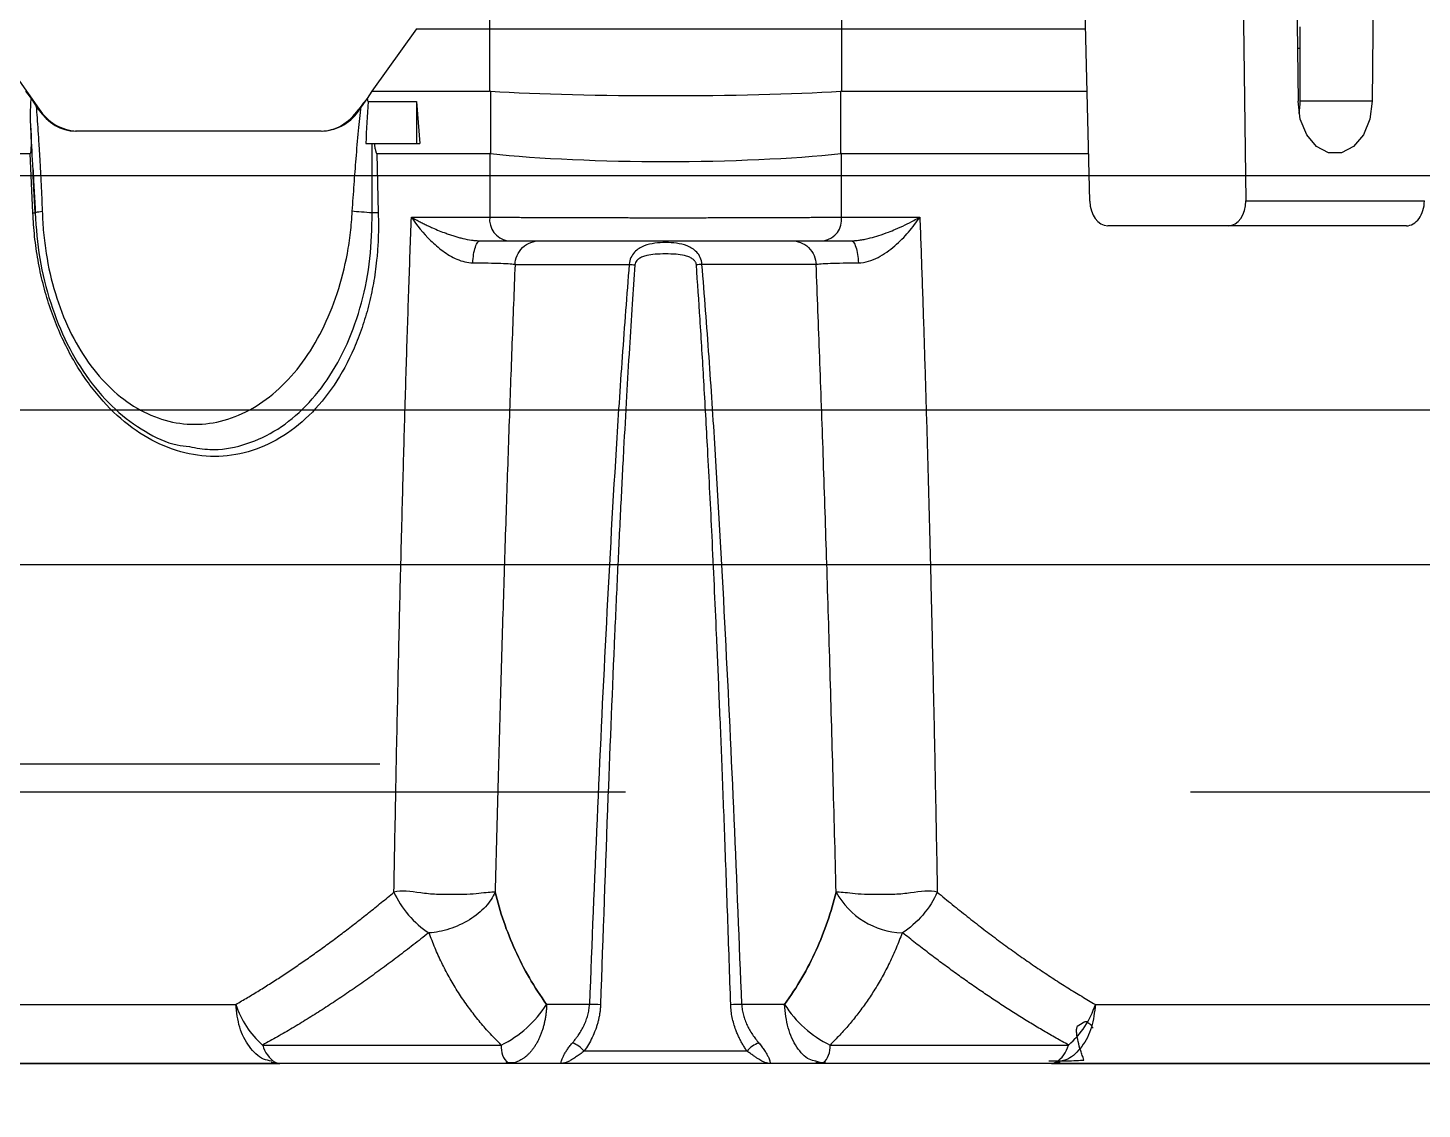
# Model space of a CAD drawing. Header units: millimetres. Extents: x 54215 to 67697, y 23496 to 56611.
# Drawn here: x 56029.56 to 56037.4, y 25491.7 to 25497.78 of the extents above; entities that cross this region are included whole.
import ezdxf

# ---------------------------------------------------------------- set-up
doc = ezdxf.new("R2010")
doc.units = ezdxf.units.MM
doc.linetypes.add('DASHED2', pattern=[9.525, 6.35, -3.175])

# ---------------------------------------------------------------- blocks, each defined once
blk = doc.blocks.new('cephe pasta')
at = {"color": 143, "true_color": 0x7aafdf}
for p, q in [((10773.3453, 21198.1441), (10773.3643, 21196.6041)), ((10773.6465, 21198.1441), (10773.6586, 21197.1641)), ((10774.0864, 21198.1441), (10774.0743, 21197.1641)), ((10769.1148, 21197.7941), (10769.1148, 21197.5701)), ((10771.0944, 21197.5701), (10771.0944, 21197.7941)), ((10772.4881, 21196.6017), (10772.4587, 21197.7941)), ((10773.6697, 21197.1641), (10773.6697, 21197.581)), ((10766.2658, 21197.5701), (10766.5847, 21197.1191)), ((10768.7057, 21197.5701), (10768.4538, 21197.2201)), ((10768.7057, 21197.5701), (10769.1148, 21197.5701)), ((10769.1148, 21197.5701), (10769.1148, 21197.2201)), ((10771.0944, 21197.2201), (10771.0944, 21197.5701)), ((10771.0944, 21197.5701), (10772.4642, 21197.5701)), ((10773.6697, 21197.4594), (10773.6549, 21197.4594)), ((10766.5406, 21197.1797), (10766.509, 21197.2201)), ((10768.4538, 21197.2201), (10768.428, 21197.1793)), ((10768.4538, 21197.2201), (10769.1148, 21197.2201)), ((10769.1201, 21197.2199), (10769.1201, 21196.8699)), ((10771.0892, 21196.8699), (10771.0892, 21197.2199)), ((10771.0944, 21197.2201), (10772.4728, 21197.2201)), ((10766.5792, 21197.1191), (10766.5673, 21197.1362)), ((10766.5792, 21197.1191), (10766.5847, 21197.1191)), ((10768.3931, 21197.1357), (10768.3812, 21197.1191)), ((10768.3868, 21197.1191), (10768.4283, 21197.1778)), ((10768.4326, 21197.1618), (10768.7057, 21197.1618)), ((10768.7057, 21197.1618), (10768.7231, 21196.9261)), ((10768.7057, 21197.1618), (10768.7057, 21196.9261)), ((10774.0743, 21197.1641), (10773.6697, 21197.1641)), ((10768.1697, 21196.9961), (10766.7877, 21196.9961)), ((10768.4198, 21196.9261), (10768.7057, 21196.9261)), ((10768.7057, 21196.9261), (10768.7231, 21196.9261)), ((10762.9285, 21196.8701), (10766.533, 21196.8701)), ((10766.5494, 21196.5378), (10766.533, 21196.8701)), ((10768.4815, 21196.8701), (10769.1161, 21196.8701)), ((10768.4815, 21196.8701), (10768.4897, 21196.5378)), ((10769.1161, 21196.8701), (10769.1161, 21196.5128)), ((10771.0932, 21196.5128), (10771.0932, 21196.8701)), ((10771.0932, 21196.8701), (10772.4815, 21196.8701)), ((10788.5846, 21196.7448), (10751.6246, 21196.7448)), ((10773.3643, 21196.6041), (10774.3686, 21196.6041)), ((10768.6761, 21196.5128), (10769.1161, 21196.5128)), ((10771.0932, 21196.5128), (10771.5332, 21196.5128)), ((10773.267, 21196.4641), (10772.5888, 21196.4641)), ((10774.2679, 21196.4641), (10773.267, 21196.4641)), ((10769.0641, 21196.3801), (10769.2149, 21196.3801)), ((10770.9944, 21196.3801), (10771.1452, 21196.3801)), ((10769.2585, 21196.2474), (10769.9005, 21196.2474)), ((10777.2312, 21195.4281), (10761.5926, 21195.4281)), ((10777.2104, 21194.5601), (10761.5926, 21194.5601)), ((10768.4995, 21193.4401), (10752.0618, 21193.4401)), ((10764.709, 21192.0918), (10767.6897, 21192.0918)), ((10769.6766, 21192.0918), (10769.4362, 21192.0918)), ((10770.7731, 21192.0918), (10770.5327, 21192.0918)), ((10772.5196, 21192.0918), (10775.5003, 21192.0918)), ((10767.8412, 21191.8622), (10769.1804, 21191.8622)), ((10771.0289, 21191.8622), (10772.3681, 21191.8622)), ((10770.5625, 21191.8289), (10769.6468, 21191.8289)), ((10768.4995, 21191.7601), (10752.0618, 21191.7601)), ((10764.9562, 21191.7601), (10767.9368, 21191.7601)), ((10788.1475, 21191.7601), (10768.4995, 21191.7601)), ((10770.9899, 21191.7601), (10770.9489, 21191.7723)), ((10772.2725, 21191.7601), (10775.2531, 21191.7601))]:
    blk.add_line(p, q, dxfattribs=at)
at = {"color": 143, "true_color": 0x7aafdf, "flags": 128}
for points in [[(10774.0743, 21197.1641), (10774.0618, 21197.0636), (10774.0257, 21196.9751), (10773.9704, 21196.9095), (10773.9026, 21196.8746), (10773.8304, 21196.8746), (10773.7625, 21196.9095), (10773.7072, 21196.9751), (10773.6711, 21197.0636), (10773.6586, 21197.1641)], [(10767.9107, 21191.7667), (10767.9236, 21191.7618), (10767.9368, 21191.7601)], [(10772.2986, 21191.7667), (10772.2857, 21191.7618), (10772.2725, 21191.7601)]]:
    blk.add_lwpolyline(points, dxfattribs=at)
at = {"color": 254, "linetype": 'DASHED2', "true_color": 0xfeeab9}
blk.add_lwpolyline([(10754.0046, 21193.2862), (10787.0046, 21193.2862), (10787.0046, 21179.2862), (10754.0046, 21179.2862)], close=True, dxfattribs=at)
at = {"color": 143, "true_color": 0x7aafdf}
for centre, radius, start, end in [((10766.8076, 21197.2588), 0.263, 212.07472, 267.2029), ((10768.1639, 21197.2588), 0.263, 272.7971, 327.92528), ((10769.2379, 21196.5004), 0.1225, 174.21167, 259.17044), ((10770.9714, 21196.5004), 0.1225, 280.82956, 5.78833), ((10771.4531, 21192.9397), 0.4473, 209.25917, 267.47901), ((10768.1688, 21192.2439), 0.5027, 197.61698, 229.17599), ((10768.9055, 21192.4285), 0.6285, 295.98146, 327.60497), ((10769.6448, 21190.4912), 1.6009, 86.63632, 88.86135), ((10770.5645, 21190.4912), 1.6009, 91.13866, 93.36369), ((10771.3038, 21192.4285), 0.6285, 212.39503, 244.01854), ((10772.0405, 21192.2439), 0.5027, 310.824, 342.38301), ((10767.996, 21191.9018), 0.1598, 194.3453, 237.75873), ((10769.3121, 21191.8541), 0.132, 176.46991, 225.40112), ((10769.5368, 21191.7405), 0.1411, 38.7753, 72.0221), ((10770.6725, 21191.7405), 0.1411, 107.97789, 141.2247), ((10770.8972, 21191.8541), 0.132, 314.59888, 3.53009), ((10772.2133, 21191.9018), 0.1598, 302.25732, 345.65151)]:
    blk.add_arc(centre, radius, start, end, dxfattribs=at)
for centre, major_axis, ratio, start_param, end_param in [((10770.1046, 21185.7684), (-0.9972, 11.4514), 0.085813, -0.012754, -0.007472), ((10770.1046, 21197.2811), (1.4, 0), 0.061428, 3.932424, 5.492354), ((10770.1046, 21185.7684), (0.9972, 11.4514), 0.085813, 0.007472, 0.012754), ((10766.7928, 21197.4161), (0.0104, 0.4199), 0.706891, 2.373637, 3.159035), ((10768.1749, 21197.4161), (0.0104, 0.4199), 0.706891, 3.159035, 3.944433), ((10773.4618, 21197.1641), (-0.0073, 0.294), 0.706891, 4.45385, 4.694946), ((10770.1046, 21170.1199), (-0.9899, 26.7502), 0.037007, -0.005434, -0.00137), ((10770.1046, 21196.9798), (1.4, 0), 0.110419, 3.932424, 5.492354), ((10770.1046, 21170.1199), (0.9899, 26.7502), 0.037007, 0.00137, 0.005434), ((10772.5871, 21196.6041), (-0.0035, 0.14), 0.706891, 1.570807, 3.12415), ((10773.2653, 21196.6041), (-0.0035, 0.14), 0.706891, 3.12415, 4.694946), ((10774.2696, 21196.6041), (0.0035, 0.14), 0.706891, 3.159035, 4.729832)]:
    blk.add_ellipse(centre, major_axis=major_axis, ratio=ratio, start_param=start_param, end_param=end_param, dxfattribs=at)
for points, knots in [([(10769.1148, 21197.5701), (10769.2448, 21197.5701), (10769.3992, 21197.5701), (10769.7388, 21197.5701), (10769.9208, 21197.5701), (10770.2885, 21197.5701), (10770.4705, 21197.5701), (10770.8101, 21197.5701), (10770.9644, 21197.5701), (10771.0944, 21197.5701)], [0, 0, 0, 0, 0.25, 0.25, 0.5, 0.5, 0.75, 0.75, 1, 1, 1, 1]), ([(10766.5375, 21197.013), (10766.5366, 21197.0411), (10766.536, 21197.0691), (10766.5362, 21197.1108), (10766.5365, 21197.1247), (10766.5377, 21197.1523), (10766.5387, 21197.1661), (10766.5406, 21197.1797)], [0, 0, 0, 0, 0.5, 0.5, 0.75, 0.75, 1, 1, 1, 1]), ([(10766.5406, 21197.1797), (10766.5444, 21197.1725), (10766.5485, 21197.1653), (10766.553, 21197.1581), (10766.5575, 21197.1508), (10766.5622, 21197.1435), (10766.5673, 21197.1362)], [0, 0, 0, 0, 0.0002201089, 0.0002201089, 0.0002201089, 0.0004416428, 0.0004416428, 0.0004416428, 0.0004416428]), ([(10766.5673, 21197.1362), (10766.5691, 21197.1141), (10766.5729, 21197.0683), (10766.578, 21196.997), (10766.583, 21196.9208), (10766.5889, 21196.8199), (10766.5955, 21196.6943), (10766.5997, 21196.5957), (10766.6018, 21196.5455)], [0, 0, 0, 0, 0.112575, 0.233456, 0.362658, 0.500192, 0.745734, 1, 1, 1, 1]), ([(10768.3441, 21196.5455), (10768.3475, 21196.5957), (10768.3541, 21196.6942), (10768.3657, 21196.8451), (10768.3781, 21196.9918), (10768.3883, 21197.0899), (10768.3931, 21197.1357)], [0, 0, 0, 0, 0.254364, 0.499812, 0.76648, 1, 1, 1, 1]), ([(10768.428, 21197.1793), (10768.4217, 21197.1722), (10768.4156, 21197.1649), (10768.4098, 21197.1577), (10768.404, 21197.1504), (10768.3984, 21197.143), (10768.3931, 21197.1357)], [0, 0, 0, 0, 0.0002209805, 0.0002209805, 0.0002209805, 0.0004434044, 0.0004434044, 0.0004434044, 0.0004434044]), ([(10766.5375, 21197.013), (10766.5383, 21196.9887), (10766.539, 21196.9644), (10766.5391, 21196.9279), (10766.539, 21196.9158), (10766.5383, 21196.8977), (10766.538, 21196.8917), (10766.5372, 21196.8828), (10766.5368, 21196.8799), (10766.536, 21196.8756), (10766.5357, 21196.8742), (10766.5347, 21196.8716), (10766.5341, 21196.8701), (10766.533, 21196.8701)], [0, 0, 0, 0, 0.5, 0.5, 0.75, 0.75, 0.875, 0.875, 0.9375, 0.9375, 0.96875, 0.96875, 1, 1, 1, 1]), ([(10766.5615, 21196.5368), (10766.5572, 21196.6275), (10766.5496, 21196.7863), (10766.5411, 21196.945), (10766.5375, 21197.013)], [0, 0, 0, 0, 0.571518, 1, 1, 1, 1]), ([(10768.4561, 21196.5368), (10768.4559, 21196.6013), (10768.4557, 21196.6665), (10768.4555, 21196.7964), (10768.4554, 21196.8612), (10768.4555, 21196.9261)], [0, 0, 0, 0, 0.5, 0.5, 1, 1, 1, 1]), ([(10768.4671, 21196.9261), (10768.4681, 21196.9198), (10768.4691, 21196.9135), (10768.4703, 21196.9072), (10768.471, 21196.9029), (10768.4718, 21196.8987), (10768.4727, 21196.8945), (10768.4733, 21196.8917), (10768.4739, 21196.8888), (10768.4746, 21196.886), (10768.4751, 21196.8841), (10768.4756, 21196.8822), (10768.4761, 21196.8803), (10768.4765, 21196.879), (10768.4769, 21196.8777), (10768.4773, 21196.8765), (10768.4776, 21196.8756), (10768.478, 21196.8748), (10768.4783, 21196.8739), (10768.4787, 21196.8731), (10768.4791, 21196.8723), (10768.4796, 21196.8715), (10768.4798, 21196.8712), (10768.48, 21196.871), (10768.4803, 21196.8707), (10768.4805, 21196.8705), (10768.4808, 21196.8703), (10768.4811, 21196.8702), (10768.4812, 21196.8701), (10768.4813, 21196.8701), (10768.4815, 21196.8701)], [0, 0, 0, 0, 0.0001370522, 0.0001370522, 0.0001370522, 0.0002293908, 0.0002293908, 0.0002293908, 0.0002917936, 0.0002917936, 0.0002917936, 0.0003341588, 0.0003341588, 0.0003341588, 0.0003631197, 0.0003631197, 0.0003631197, 0.0003831281, 0.0003831281, 0.0003831281, 0.0004038359, 0.0004038359, 0.0004038359, 0.0004122537, 0.0004122537, 0.0004122537, 0.0004208488, 0.0004208488, 0.0004208488, 0.0004248515, 0.0004248515, 0.0004248515, 0.0004248515]), ([(10766.5492, 21196.7883), (10766.5515, 21196.7467), (10766.5559, 21196.6635), (10766.5605, 21196.5807), (10766.5627, 21196.5392)], [0, 0, 0, 0, 0.49923, 1, 1, 1, 1]), ([(10768.4897, 21196.5378), (10768.4901, 21196.5228), (10768.491, 21196.493), (10768.4911, 21196.4482), (10768.4901, 21196.4036), (10768.4881, 21196.3591), (10768.4851, 21196.3148), (10768.4783, 21196.2413), (10768.464, 21196.1397), (10768.4365, 21196.013), (10768.4003, 21195.8913), (10768.3407, 21195.7376), (10768.2459, 21195.5634), (10768.1044, 21195.392), (10767.9404, 21195.2647), (10767.7602, 21195.1862), (10767.5706, 21195.1597), (10767.3791, 21195.1862), (10767.193, 21195.2647), (10767.0196, 21195.392), (10766.8654, 21195.5634), (10766.7577, 21195.7375), (10766.6867, 21195.8913), (10766.6414, 21196.0129), (10766.6046, 21196.1396), (10766.5812, 21196.2485), (10766.567, 21196.3368), (10766.5587, 21196.4035), (10766.5526, 21196.4706), (10766.5504, 21196.5153), (10766.5494, 21196.5378)], [0, 0, 0, 0, 0.010433, 0.020848, 0.031257, 0.04167, 0.052099, 0.062555, 0.093817, 0.125097, 0.156352, 0.187625, 0.250072, 0.312535, 0.375004, 0.437474, 0.500001, 0.562528, 0.624999, 0.687468, 0.74993, 0.812377, 0.843632, 0.874906, 0.906168, 0.937448, 0.953112, 0.968734, 0.984351, 1, 1, 1, 1]), ([(10766.5494, 21196.5378), (10766.5533, 21196.5378), (10766.5567, 21196.5377), (10766.5612, 21196.5373), (10766.5621, 21196.537), (10766.5615, 21196.5368)], [0, 0, 0, 0, 0.5, 0.5, 1, 1, 1, 1]), ([(10766.5615, 21196.5368), (10766.5596, 21196.538), (10766.5621, 21196.5395), (10766.5761, 21196.5425), (10766.5877, 21196.5441), (10766.6018, 21196.5455)], [0, 0, 0, 0, 0.5, 0.5, 1, 1, 1, 1]), ([(10766.5615, 21196.5368), (10766.568, 21196.4506), (10766.5809, 21196.2777), (10766.6442, 21196.0281), (10766.7377, 21195.797), (10766.8613, 21195.594), (10767.0097, 21195.426), (10767.1776, 21195.3041), (10767.3203, 21195.2355), (10767.4055, 21195.2265), (10767.4288, 21195.224)], [0, 0, 0, 0, 0.134182, 0.269283, 0.404752, 0.540513, 0.676484, 0.812597, 0.948782, 1, 1, 1, 1]), ([(10766.6018, 21196.5455), (10766.6026, 21196.5254), (10766.6041, 21196.4854), (10766.6103, 21196.4062), (10766.6273, 21196.2699), (10766.6705, 21196.0817), (10766.7507, 21195.8744), (10766.8568, 21195.693), (10766.9855, 21195.5439), (10767.1322, 21195.433), (10767.2917, 21195.3646), (10767.4581, 21195.3415), (10767.625, 21195.3646), (10767.7862, 21195.433), (10767.9357, 21195.5439), (10768.068, 21195.6929), (10768.1787, 21195.8744), (10768.264, 21196.0817), (10768.3118, 21196.2699), (10768.3322, 21196.4062), (10768.3403, 21196.4854), (10768.3428, 21196.5254), (10768.3441, 21196.5455)], [0, 0, 0, 0, 0.016014, 0.031791, 0.063285, 0.126034, 0.188598, 0.251017, 0.313339, 0.375595, 0.437804, 0.499997, 0.562189, 0.6244, 0.68666, 0.74898, 0.811406, 0.873968, 0.936718, 0.968209, 0.983986, 1, 1, 1, 1]), ([(10767.4288, 21195.224), (10767.4673, 21195.2169), (10767.5676, 21195.1983), (10767.7298, 21195.2266), (10767.9063, 21195.3017), (10768.0674, 21195.4267), (10768.2068, 21195.5938), (10768.3195, 21195.7971), (10768.4006, 21196.0282), (10768.4505, 21196.2778), (10768.4543, 21196.4506), (10768.4561, 21196.5368)], [0, 0, 0, 0, 0.072659, 0.189092, 0.305488, 0.421825, 0.538035, 0.654079, 0.769865, 0.885324, 1, 1, 1, 1]), ([(10768.4561, 21196.5368), (10768.4364, 21196.538), (10768.4152, 21196.5395), (10768.376, 21196.5425), (10768.3581, 21196.5441), (10768.3441, 21196.5455)], [0, 0, 0, 0, 0.5, 0.5, 1, 1, 1, 1]), ([(10768.4897, 21196.5378), (10768.4858, 21196.5378), (10768.4808, 21196.5377), (10768.4691, 21196.5373), (10768.4625, 21196.537), (10768.4561, 21196.5368)], [0, 0, 0, 0, 0.5, 0.5, 1, 1, 1, 1]), ([(10768.6242, 21194.8486), (10768.6281, 21194.9954), (10768.6359, 21195.2835), (10768.6486, 21195.7076), (10768.6618, 21196.1156), (10768.6714, 21196.3822), (10768.6761, 21196.5128)], [0, 0, 0, 0, 0.264395, 0.519191, 0.764391, 1, 1, 1, 1]), ([(10768.6761, 21196.5128), (10768.7062, 21196.4675), (10768.7421, 21196.4224), (10768.8055, 21196.3604), (10768.8283, 21196.3407), (10768.8773, 21196.3049), (10768.9037, 21196.2888), (10768.932, 21196.2766)], [0, 0, 0, 0, 0.5, 0.5, 0.75, 0.75, 1, 1, 1, 1]), ([(10768.7257, 21196.486), (10768.7331, 21196.4823), (10768.748, 21196.4747), (10768.7711, 21196.4635), (10768.7992, 21196.4507), (10768.8321, 21196.4366), (10768.858, 21196.4268), (10768.8706, 21196.422)], [0, 0, 0, 0, 0.16559, 0.332458, 0.500528, 0.756293, 1, 1, 1, 1]), ([(10769.1161, 21196.5128), (10769.1266, 21196.5127), (10769.1478, 21196.5125), (10769.1806, 21196.5123), (10769.2142, 21196.5121), (10769.2485, 21196.5119), (10769.2835, 21196.5117), (10769.3192, 21196.5115), (10769.3555, 21196.5113), (10769.3923, 21196.5111), (10769.4297, 21196.5109), (10769.4675, 21196.5108), (10769.5058, 21196.5106), (10769.5445, 21196.5105), (10769.5835, 21196.5104), (10769.6228, 21196.5103), (10769.6625, 21196.5102), (10769.7023, 21196.5101), (10769.7423, 21196.51), (10769.7825, 21196.51), (10769.8228, 21196.5099), (10769.8631, 21196.5099), (10769.9035, 21196.5098), (10769.9438, 21196.5098), (10769.9842, 21196.5098), (10770.0244, 21196.5098), (10770.0646, 21196.5098), (10770.0913, 21196.5098), (10770.1046, 21196.5098)], [0, 0, 0, 0, 0.040507, 0.08085, 0.121028, 0.161041, 0.200891, 0.240576, 0.280097, 0.319455, 0.358648, 0.397678, 0.436544, 0.475247, 0.513787, 0.552163, 0.590377, 0.628427, 0.666315, 0.70404, 0.741602, 0.779002, 0.81624, 0.853316, 0.89023, 0.926981, 0.963571, 1, 1, 1, 1]), ([(10770.1046, 21196.5098), (10770.1197, 21196.5098), (10770.15, 21196.5098), (10770.1954, 21196.5098), (10770.2409, 21196.5098), (10770.2865, 21196.5098), (10770.3322, 21196.5098), (10770.3778, 21196.5099), (10770.4233, 21196.51), (10770.4688, 21196.51), (10770.514, 21196.5101), (10770.5589, 21196.5102), (10770.6036, 21196.5103), (10770.6479, 21196.5105), (10770.6918, 21196.5106), (10770.7352, 21196.5108), (10770.778, 21196.5109), (10770.8203, 21196.5111), (10770.8618, 21196.5113), (10770.9026, 21196.5116), (10770.9427, 21196.5118), (10770.9818, 21196.512), (10771.0201, 21196.5123), (10771.0574, 21196.5125), (10771.0813, 21196.5127), (10771.0932, 21196.5128)], [0, 0, 0, 0, 0.041192, 0.082591, 0.124196, 0.166008, 0.208027, 0.250254, 0.292688, 0.335329, 0.378179, 0.421236, 0.464502, 0.507976, 0.551659, 0.595551, 0.639652, 0.683961, 0.728481, 0.773209, 0.818147, 0.863295, 0.908653, 0.954222, 1, 1, 1, 1]), ([(10771.1452, 21196.3801), (10771.1473, 21196.3801), (10771.1519, 21196.3802), (10771.1579, 21196.3804), (10771.1649, 21196.3807), (10771.1749, 21196.3814), (10771.1872, 21196.3827), (10771.2053, 21196.3853), (10771.2275, 21196.3893), (10771.262, 21196.3972), (10771.3062, 21196.4101), (10771.3531, 21196.427), (10771.4023, 21196.447), (10771.45, 21196.4689), (10771.4955, 21196.4919), (10771.522, 21196.5066), (10771.5332, 21196.5128)], [0, 0, 0, 0, 0.013781, 0.029615, 0.039292, 0.059558, 0.09469, 0.120248, 0.179008, 0.243791, 0.357486, 0.494628, 0.596815, 0.747108, 0.893352, 1, 1, 1, 1]), ([(10771.1879, 21196.2561), (10771.2069, 21196.2561), (10771.2264, 21196.2594), (10771.2634, 21196.2703), (10771.2812, 21196.2778), (10771.3325, 21196.3041), (10771.3636, 21196.3266), (10771.4205, 21196.3753), (10771.4464, 21196.4018), (10771.4933, 21196.4563), (10771.5144, 21196.4845), (10771.5332, 21196.5128)], [0, 0, 0, 0, 0.125, 0.125, 0.25, 0.25, 0.5, 0.5, 0.75, 0.75, 1, 1, 1, 1]), ([(10771.5332, 21196.5128), (10771.5371, 21196.4035), (10771.5452, 21196.1811), (10771.5564, 21195.8418), (10771.5672, 21195.4912), (10771.5777, 21195.1292), (10771.5877, 21194.7558), (10771.5972, 21194.371), (10771.6064, 21193.9749), (10771.6151, 21193.5674), (10771.6235, 21193.1485), (10771.6286, 21192.8655), (10771.6312, 21192.7221)], [0, 0, 0, 0, 0.086618, 0.176207, 0.268769, 0.364304, 0.462814, 0.564298, 0.668759, 0.776195, 0.886609, 1, 1, 1, 1]), ([(10768.8706, 21196.422), (10768.8791, 21196.4189), (10768.8954, 21196.4131), (10768.9197, 21196.4053), (10768.9426, 21196.3988), (10768.9735, 21196.3909), (10769.0015, 21196.3854), (10769.0267, 21196.3822), (10769.0382, 21196.3811), (10769.0465, 21196.3806), (10769.0528, 21196.3803), (10769.058, 21196.3802), (10769.0622, 21196.3801), (10769.0641, 21196.3801)], [0, 0, 0, 0, 0.14277, 0.274941, 0.396477, 0.507373, 0.756817, 0.81838, 0.879487, 0.924883, 0.940023, 0.971799, 1, 1, 1, 1]), ([(10769.0214, 21196.2561), (10769.022, 21196.2715), (10769.0234, 21196.2877), (10769.0281, 21196.3183), (10769.0314, 21196.3328), (10769.0396, 21196.3564), (10769.0444, 21196.3656), (10769.0543, 21196.3775), (10769.0593, 21196.3801), (10769.0641, 21196.3801)], [0, 0, 0, 0, 0.25, 0.25, 0.5, 0.5, 0.75, 0.75, 1, 1, 1, 1]), ([(10769.2149, 21196.3801), (10769.3314, 21196.3801), (10769.4708, 21196.3801), (10769.7752, 21196.3801), (10769.9398, 21196.3801), (10770.2695, 21196.3801), (10770.4341, 21196.3801), (10770.7385, 21196.3801), (10770.8779, 21196.3801), (10770.9944, 21196.3801)], [0, 0, 0, 0, 0.25, 0.25, 0.5, 0.5, 0.75, 0.75, 1, 1, 1, 1]), ([(10769.2585, 21196.2474), (10769.2593, 21196.2635), (10769.263, 21196.2805), (10769.2773, 21196.3133), (10769.288, 21196.3288), (10769.3146, 21196.3545), (10769.3305, 21196.3645), (10769.3635, 21196.3773), (10769.3805, 21196.3801), (10769.3963, 21196.3801)], [0, 0, 0, 0, 0.25, 0.25, 0.5, 0.5, 0.75, 0.75, 1, 1, 1, 1]), ([(10770.1046, 21196.3699), (10770.0842, 21196.3699), (10770.0637, 21196.3688), (10770.0231, 21196.3634), (10770.003, 21196.359), (10769.9642, 21196.3437), (10769.9453, 21196.3327), (10769.9219, 21196.3073), (10769.9149, 21196.2973), (10769.9045, 21196.2742), (10769.9014, 21196.2609), (10769.9005, 21196.2474)], [0, 0, 0, 0, 0.25, 0.25, 0.5, 0.5, 0.75, 0.75, 0.875, 0.875, 1, 1, 1, 1]), ([(10770.3088, 21196.2474), (10770.3079, 21196.261), (10770.3047, 21196.2743), (10770.2943, 21196.2975), (10770.2873, 21196.3075), (10770.2638, 21196.3328), (10770.2449, 21196.3438), (10770.2062, 21196.3591), (10770.186, 21196.3634), (10770.1455, 21196.3688), (10770.1251, 21196.3699), (10770.1046, 21196.3699)], [0, 0, 0, 0, 0.125, 0.125, 0.25, 0.25, 0.5, 0.5, 0.75, 0.75, 1, 1, 1, 1]), ([(10770.8129, 21196.3801), (10770.8288, 21196.3801), (10770.8458, 21196.3773), (10770.8788, 21196.3645), (10770.8947, 21196.3545), (10770.9213, 21196.3288), (10770.932, 21196.3133), (10770.9463, 21196.2805), (10770.95, 21196.2635), (10770.9508, 21196.2474)], [0, 0, 0, 0, 0.25, 0.25, 0.5, 0.5, 0.75, 0.75, 1, 1, 1, 1]), ([(10771.1452, 21196.3801), (10771.1499, 21196.3801), (10771.155, 21196.3775), (10771.1649, 21196.3656), (10771.1697, 21196.3564), (10771.1778, 21196.3328), (10771.1812, 21196.3183), (10771.1859, 21196.2877), (10771.1873, 21196.2715), (10771.1879, 21196.2561)], [0, 0, 0, 0, 0.25, 0.25, 0.5, 0.5, 0.75, 0.75, 1, 1, 1, 1]), ([(10768.932, 21196.2766), (10768.9461, 21196.2705), (10768.9607, 21196.2654), (10768.9907, 21196.2582), (10769.0062, 21196.2561), (10769.0214, 21196.2561)], [0, 0, 0, 0, 0.5, 0.5, 1, 1, 1, 1]), ([(10769.0214, 21196.2561), (10769.0822, 21196.2561), (10769.1373, 21196.2552), (10769.2203, 21196.2522), (10769.248, 21196.25), (10769.2585, 21196.2474)], [0, 0, 0, 0, 0.5, 0.5, 1, 1, 1, 1]), ([(10769.2585, 21196.2474), (10769.2527, 21196.0992), (10769.2408, 21195.7962), (10769.2241, 21195.3319), (10769.2077, 21194.8478), (10769.1916, 21194.344), (10769.176, 21193.8206), (10769.1608, 21193.2774), (10769.1513, 21192.9087), (10769.1464, 21192.7211)], [0, 0, 0, 0, 0.1261576, 0.2578805, 0.3951697, 0.5380257, 0.6864492, 0.8404405, 1, 1, 1, 1]), ([(10769.9005, 21196.2474), (10769.8932, 21196.1608), (10769.8863, 21196.0745), (10769.8731, 21195.9016), (10769.8668, 21195.8151), (10769.8484, 21195.5555), (10769.8371, 21195.3825), (10769.8049, 21194.8632), (10769.7859, 21194.5168), (10769.7329, 21193.4777), (10769.7032, 21192.7848), (10769.6766, 21192.0918)], [0, 0, 0, 0, 0.0625, 0.0625, 0.125, 0.125, 0.25, 0.25, 0.5, 0.5, 1, 1, 1, 1]), ([(10770.2774, 21196.245), (10770.2771, 21196.2471), (10770.2766, 21196.2514), (10770.2743, 21196.2577), (10770.271, 21196.2636), (10770.2665, 21196.2692), (10770.2609, 21196.2745), (10770.2508, 21196.2821), (10770.2339, 21196.2905), (10770.2036, 21196.2994), (10770.1598, 21196.3052), (10770.1045, 21196.3068), (10770.0492, 21196.3052), (10770.0054, 21196.2993), (10769.9751, 21196.2904), (10769.956, 21196.2808), (10769.9428, 21196.2699), (10769.9343, 21196.2581), (10769.9327, 21196.2493), (10769.9319, 21196.245)], [0, 0, 0, 0, 0.016442, 0.032938, 0.050012, 0.06814, 0.087718, 0.109065, 0.165068, 0.231463, 0.350114, 0.500574, 0.650977, 0.769584, 0.835833, 0.891764, 0.932388, 0.96732, 1, 1, 1, 1]), ([(10770.9508, 21196.2474), (10770.9371, 21196.2474), (10770.9113, 21196.2474), (10770.8378, 21196.2474), (10770.7901, 21196.2474), (10770.6767, 21196.2474), (10770.6111, 21196.2474), (10770.4676, 21196.2474), (10770.3895, 21196.2474), (10770.3088, 21196.2474)], [0, 0, 0, 0, 0.25, 0.25, 0.5, 0.5, 0.75, 0.75, 1, 1, 1, 1]), ([(10770.5327, 21192.0918), (10770.5061, 21192.7848), (10770.4764, 21193.4777), (10770.4234, 21194.5168), (10770.4044, 21194.8632), (10770.3722, 21195.3825), (10770.3608, 21195.5555), (10770.3425, 21195.8151), (10770.3362, 21195.9016), (10770.3229, 21196.0745), (10770.3161, 21196.1608), (10770.3088, 21196.2474)], [0, 0, 0, 0, 0.5, 0.5, 0.75, 0.75, 0.875, 0.875, 0.9375, 0.9375, 1, 1, 1, 1]), ([(10770.9508, 21196.2474), (10770.9613, 21196.25), (10770.989, 21196.2522), (10771.072, 21196.2552), (10771.1271, 21196.2561), (10771.1879, 21196.2561)], [0, 0, 0, 0, 0.5, 0.5, 1, 1, 1, 1]), ([(10771.0629, 21192.7211), (10771.0572, 21192.9393), (10771.0462, 21193.3669), (10771.0282, 21193.9949), (10771.0098, 21194.596), (10770.9908, 21195.1703), (10770.9714, 21195.7179), (10770.9576, 21196.0739), (10770.9508, 21196.2474)], [0, 0, 0, 0, 0.185611, 0.363644, 0.534098, 0.696975, 0.852275, 1, 1, 1, 1]), ([(10769.9319, 21196.245), (10769.9268, 21196.1714), (10769.9159, 21196.0157), (10769.9003, 21195.7696), (10769.8843, 21195.4981), (10769.868, 21195.2014), (10769.8513, 21194.8794), (10769.8345, 21194.5322), (10769.8099, 21193.9894), (10769.7763, 21193.1723), (10769.7522, 21192.4794), (10769.7387, 21192.0893)], [0, 0, 0, 0, 0.053212, 0.112494, 0.177846, 0.249269, 0.326763, 0.410329, 0.499966, 0.718577, 1, 1, 1, 1]), ([(10770.4706, 21192.0893), (10770.4649, 21192.2558), (10770.4541, 21192.5748), (10770.4374, 21193.0323), (10770.4213, 21193.448), (10770.4061, 21193.822), (10770.3881, 21194.2417), (10770.3671, 21194.6987), (10770.3431, 21195.1741), (10770.3204, 21195.5804), (10770.2995, 21195.9264), (10770.2844, 21196.1433), (10770.2774, 21196.245)], [0, 0, 0, 0, 0.1201053, 0.2301619, 0.3301693, 0.4201268, 0.5000341, 0.6331114, 0.7500345, 0.8432259, 0.9265472, 1, 1, 1, 1]), ([(10768.5781, 21192.7221), (10768.5815, 21192.909), (10768.5882, 21193.2765), (10768.5994, 21193.8179), (10768.6112, 21194.3398), (10768.6199, 21194.6811), (10768.6242, 21194.8486)], [0, 0, 0, 0, 0.263647, 0.518195, 0.763645, 1, 1, 1, 1]), ([(10767.6897, 21192.0918), (10767.7115, 21192.1044), (10767.7552, 21192.1297), (10767.8209, 21192.1696), (10767.8871, 21192.211), (10767.9538, 21192.2543), (10768.0211, 21192.2993), (10768.0889, 21192.3461), (10768.1572, 21192.3945), (10768.2261, 21192.4448), (10768.2955, 21192.4968), (10768.3654, 21192.5505), (10768.4359, 21192.606), (10768.507, 21192.6632), (10768.5543, 21192.7024), (10768.5781, 21192.7221)], [0, 0, 0, 0, 0.070633, 0.142277, 0.214944, 0.288644, 0.363388, 0.439185, 0.516045, 0.593976, 0.672988, 0.753088, 0.834285, 0.916587, 1, 1, 1, 1]), ([(10769.1464, 21192.7211), (10769.1253, 21192.7228), (10769.0943, 21192.7184), (10769.0347, 21192.7123), (10769.0126, 21192.7104), (10768.9634, 21192.7083), (10768.9362, 21192.7081), (10768.8928, 21192.708), (10768.8779, 21192.708), (10768.8477, 21192.7083), (10768.8323, 21192.7084), (10768.7866, 21192.7105), (10768.7568, 21192.7142), (10768.6714, 21192.7253), (10768.6197, 21192.7327), (10768.5781, 21192.7221)], [0, 0, 0, 0, 0.25, 0.25, 0.375, 0.375, 0.5, 0.5, 0.5625, 0.5625, 0.625, 0.625, 0.75, 0.75, 1, 1, 1, 1]), ([(10768.5781, 21192.7221), (10768.5973, 21192.6787), (10768.6255, 21192.6336), (10768.694, 21192.5536), (10768.7339, 21192.5191), (10768.7735, 21192.4938)], [0, 0, 0, 0, 0.5, 0.5, 1, 1, 1, 1]), ([(10769.1464, 21192.7211), (10769.1348, 21192.6947), (10769.1168, 21192.6669), (10769.0679, 21192.6136), (10769.037, 21192.5883), (10768.9671, 21192.5452), (10768.9282, 21192.5276), (10768.8504, 21192.5028), (10768.8116, 21192.4956), (10768.7758, 21192.4928)], [0, 0, 0, 0, 0.25, 0.25, 0.5, 0.5, 0.75, 0.75, 1, 1, 1, 1]), ([(10769.4362, 21192.0918), (10769.3651, 21192.1877), (10769.3068, 21192.2906), (10769.2111, 21192.5024), (10769.1739, 21192.6113), (10769.1464, 21192.7211)], [0, 0, 0, 0, 0.5, 0.5, 1, 1, 1, 1]), ([(10769.1464, 21192.7211), (10769.1739, 21192.6113), (10769.2111, 21192.5024), (10769.3068, 21192.2906), (10769.3651, 21192.1877), (10769.4362, 21192.0918)], [0, 0, 0, 0, 0.5, 0.5, 1, 1, 1, 1]), ([(10771.0629, 21192.7211), (10771.0354, 21192.6113), (10770.9982, 21192.5024), (10770.9025, 21192.2906), (10770.8442, 21192.1877), (10770.7731, 21192.0918)], [0, 0, 0, 0, 0.5, 0.5, 1, 1, 1, 1]), ([(10770.7731, 21192.0918), (10770.8442, 21192.1877), (10770.9025, 21192.2906), (10770.9982, 21192.5024), (10771.0354, 21192.6113), (10771.0629, 21192.7211)], [0, 0, 0, 0, 0.5, 0.5, 1, 1, 1, 1]), ([(10771.6312, 21192.7221), (10771.5896, 21192.7325), (10771.5378, 21192.7251), (10771.4524, 21192.7142), (10771.4226, 21192.7105), (10771.3769, 21192.7084), (10771.3615, 21192.7083), (10771.3313, 21192.708), (10771.3164, 21192.708), (10771.273, 21192.7081), (10771.2459, 21192.7083), (10771.1967, 21192.7104), (10771.1745, 21192.7123), (10771.1149, 21192.7184), (10771.084, 21192.7227), (10771.0629, 21192.7211)], [0, 0, 0, 0, 0.25, 0.25, 0.375, 0.375, 0.4375, 0.4375, 0.5, 0.5, 0.625, 0.625, 0.75, 0.75, 1, 1, 1, 1]), ([(10771.6312, 21192.7221), (10771.612, 21192.6787), (10771.5838, 21192.6336), (10771.5153, 21192.5536), (10771.4754, 21192.5191), (10771.4358, 21192.4938)], [0, 0, 0, 0, 0.5, 0.5, 1, 1, 1, 1]), ([(10771.6312, 21192.7221), (10771.6593, 21192.6988), (10771.7151, 21192.6527), (10771.7989, 21192.5857), (10771.8819, 21192.521), (10771.9642, 21192.4588), (10772.0457, 21192.3991), (10772.1265, 21192.3417), (10772.2065, 21192.2869), (10772.2857, 21192.2344), (10772.3643, 21192.1845), (10772.442, 21192.1368), (10772.4939, 21192.1067), (10772.5196, 21192.0918)], [0, 0, 0, 0, 0.09846, 0.195368, 0.290739, 0.384583, 0.476915, 0.56775, 0.657101, 0.744985, 0.831417, 0.916416, 1, 1, 1, 1]), ([(10768.7735, 21192.4938), (10768.7445, 21192.4709), (10768.687, 21192.4255), (10768.6005, 21192.3594), (10768.5145, 21192.2954), (10768.429, 21192.2337), (10768.3439, 21192.1741), (10768.2592, 21192.1168), (10768.1749, 21192.0617), (10768.0909, 21192.0088), (10768.0072, 21191.9581), (10767.9238, 21191.9095), (10767.868, 21191.8788), (10767.8402, 21191.8635)], [0, 0, 0, 0, 0.096325, 0.191446, 0.285398, 0.37822, 0.469951, 0.560635, 0.650316, 0.739042, 0.826862, 0.91383, 1, 1, 1, 1]), ([(10768.7735, 21192.4938), (10768.7738, 21192.4941), (10768.7744, 21192.4941), (10768.7754, 21192.4937), (10768.7757, 21192.4933), (10768.7758, 21192.4928)], [0, 0, 0, 0, 0.5, 0.5, 1, 1, 1, 1]), ([(10769.1808, 21191.8635), (10769.1706, 21191.8737), (10769.15, 21191.894), (10769.1203, 21191.9254), (10769.0912, 21191.9575), (10769.063, 21191.9906), (10769.0356, 21192.0244), (10769.0089, 21192.0592), (10768.9831, 21192.0947), (10768.958, 21192.1311), (10768.9255, 21192.1813), (10768.887, 21192.2459), (10768.8453, 21192.3259), (10768.8075, 21192.4084), (10768.7865, 21192.4645), (10768.7758, 21192.4928)], [0, 0, 0, 0, 0.0533022, 0.1071485, 0.1615804, 0.2166385, 0.2723622, 0.3287903, 0.3859601, 0.4439085, 0.5026712, 0.623233, 0.7461216, 0.8716173, 1, 1, 1, 1]), ([(10771.4334, 21192.4928), (10771.4282, 21192.4786), (10771.4179, 21192.4502), (10771.4007, 21192.408), (10771.3825, 21192.3665), (10771.3632, 21192.3256), (10771.3428, 21192.2853), (10771.3214, 21192.2457), (10771.2989, 21192.2067), (10771.2694, 21192.1586), (10771.232, 21192.1022), (10771.1852, 21192.0384), (10771.1357, 21191.9774), (10771.084, 21191.919), (10771.0468, 21191.8819), (10771.0284, 21191.8635)], [0, 0, 0, 0, 0.064566, 0.128378, 0.191469, 0.253876, 0.315634, 0.376776, 0.437339, 0.497357, 0.602528, 0.705158, 0.805462, 0.903664, 1, 1, 1, 1]), ([(10771.4358, 21192.4938), (10771.4356, 21192.4939), (10771.4352, 21192.4942), (10771.434, 21192.4939), (10771.4337, 21192.4933), (10771.4334, 21192.4928)], [0, 0, 0, 0, 0.245698, 0.47432, 1, 1, 1, 1]), ([(10772.3691, 21191.8635), (10772.3456, 21191.8764), (10772.2984, 21191.9024), (10772.2279, 21191.943), (10772.1572, 21191.9852), (10772.0862, 21192.0289), (10772.0151, 21192.0742), (10771.9437, 21192.1212), (10771.872, 21192.1697), (10771.8001, 21192.2197), (10771.7278, 21192.2714), (10771.6553, 21192.3246), (10771.5824, 21192.3795), (10771.5091, 21192.4358), (10771.4603, 21192.4744), (10771.4358, 21192.4938)], [0, 0, 0, 0, 0.072863, 0.146291, 0.220317, 0.294974, 0.370293, 0.446305, 0.523037, 0.600516, 0.67877, 0.757822, 0.837696, 0.918415, 1, 1, 1, 1]), ([(10767.8893, 21191.7729), (10767.8742, 21191.7758), (10767.8277, 21191.7847), (10767.7622, 21191.8515), (10767.7042, 21191.9592), (10767.6946, 21192.0476), (10767.6897, 21192.0918)], [0, 0, 0, 0, 0.138614, 0.425241, 0.712368, 1, 1, 1, 1]), ([(10769.4362, 21192.0918), (10769.4359, 21192.0841), (10769.4352, 21192.0688), (10769.4331, 21192.0461), (10769.4301, 21192.0237), (10769.4262, 21192.0017), (10769.4215, 21191.9803), (10769.4159, 21191.9596), (10769.4095, 21191.9395), (10769.4023, 21191.9202), (10769.3944, 21191.9017), (10769.3858, 21191.8842), (10769.3766, 21191.8676), (10769.3667, 21191.8521), (10769.3564, 21191.8377), (10769.3455, 21191.8244), (10769.3341, 21191.8123), (10769.3223, 21191.8013), (10769.3102, 21191.7917), (10769.2977, 21191.7832), (10769.285, 21191.7761), (10769.2721, 21191.7703), (10769.2591, 21191.7657), (10769.2459, 21191.7625), (10769.2327, 21191.7605), (10769.2238, 21191.7602), (10769.2194, 21191.7601)], [0, 0, 0, 0, 0.043412, 0.086672, 0.129781, 0.172738, 0.215543, 0.258196, 0.300697, 0.343047, 0.385245, 0.427291, 0.469185, 0.510927, 0.552518, 0.593957, 0.635244, 0.67638, 0.717363, 0.758195, 0.798875, 0.839404, 0.87978, 0.920005, 0.960078, 1, 1, 1, 1]), ([(10769.5804, 21191.8747), (10769.5845, 21191.8797), (10769.5929, 21191.8895), (10769.6048, 21191.9053), (10769.6183, 21191.9243), (10769.6325, 21191.9471), (10769.6467, 21191.9744), (10769.6586, 21192.0024), (10769.6679, 21192.0317), (10769.6743, 21192.0613), (10769.6758, 21192.0818), (10769.6766, 21192.0918)], [0, 0, 0, 0, 0.084526, 0.169009, 0.253455, 0.381279, 0.504767, 0.634888, 0.753459, 0.879076, 1, 1, 1, 1]), ([(10769.7387, 21192.0893), (10769.7384, 21192.0825), (10769.7377, 21192.0688), (10769.7355, 21192.0484), (10769.7324, 21192.0281), (10769.7282, 21192.0079), (10769.7231, 21191.9878), (10769.7171, 21191.9678), (10769.7074, 21191.9401), (10769.6927, 21191.9056), (10769.6714, 21191.8654), (10769.6551, 21191.8411), (10769.6468, 21191.8289)], [0, 0, 0, 0, 0.071036, 0.142077, 0.21334, 0.28504, 0.357385, 0.430582, 0.504824, 0.668431, 0.832884, 1, 1, 1, 1]), ([(10770.5625, 21191.8289), (10770.5583, 21191.835), (10770.5499, 21191.8471), (10770.5382, 21191.8661), (10770.5272, 21191.8857), (10770.517, 21191.9059), (10770.5076, 21191.9267), (10770.4974, 21191.9522), (10770.4873, 21191.9825), (10770.4786, 21192.0177), (10770.4727, 21192.0534), (10770.4713, 21192.0774), (10770.4706, 21192.0893)], [0, 0, 0, 0, 0.084012, 0.167142, 0.249612, 0.331646, 0.413473, 0.495325, 0.624501, 0.750934, 0.875718, 1, 1, 1, 1]), ([(10770.5327, 21192.0918), (10770.533, 21192.0868), (10770.5336, 21192.0768), (10770.5355, 21192.0617), (10770.5383, 21192.0465), (10770.5429, 21192.0269), (10770.5507, 21192.0024), (10770.5622, 21191.9751), (10770.5765, 21191.9478), (10770.5923, 21191.9221), (10770.6101, 21191.8971), (10770.6227, 21191.8822), (10770.6289, 21191.8747)], [0, 0, 0, 0, 0.059938, 0.120956, 0.183155, 0.24663, 0.365168, 0.495307, 0.60923, 0.746591, 0.873086, 1, 1, 1, 1]), ([(10770.9489, 21191.7723), (10770.9363, 21191.775), (10770.8965, 21191.7835), (10770.8392, 21191.8483), (10770.7868, 21191.9561), (10770.7777, 21192.0462), (10770.7731, 21192.0918)], [0, 0, 0, 0, 0.132039, 0.41518, 0.704501, 1, 1, 1, 1]), ([(10772.5196, 21192.0918), (10772.5147, 21192.0476), (10772.505, 21191.9593), (10772.4472, 21191.8509), (10772.3754, 21191.7805), (10772.3219, 21191.7713), (10772.2998, 21191.7675)], [0, 0, 0, 0, 0.270648, 0.540821, 0.810526, 1, 1, 1, 1]), ([(10772.4552, 21191.7791), (10772.4531, 21191.7886), (10772.4494, 21191.797), (10772.4424, 21191.8139), (10772.4397, 21191.8227), (10772.4315, 21191.8486), (10772.4267, 21191.8657), (10772.419, 21191.8989), (10772.4161, 21191.915), (10772.4142, 21191.9372), (10772.4139, 21191.9442), (10772.4145, 21191.9539), (10772.4149, 21191.9569), (10772.416, 21191.9626), (10772.4166, 21191.9652), (10772.4177, 21191.9675)], [0, 0, 0, 0, 0.125, 0.125, 0.25, 0.25, 0.5, 0.5, 0.75, 0.75, 0.875, 0.875, 0.9375, 0.9375, 1, 1, 1, 1]), ([(10772.4533, 21191.9891), (10772.4549, 21191.9915), (10772.4572, 21191.995), (10772.4627, 21191.9965), (10772.4674, 21191.9961), (10772.4726, 21191.9941), (10772.4798, 21191.9897), (10772.4927, 21191.9789), (10772.501, 21191.9665), (10772.5067, 21191.9582)], [0, 0, 0, 0, 0.159076, 0.23466, 0.309908, 0.387077, 0.467661, 0.640273, 1, 1, 1, 1]), ([(10767.8402, 21191.8635), (10767.84, 21191.8634), (10767.8396, 21191.8632), (10767.8392, 21191.8627), (10767.8402, 21191.8621), (10767.8408, 21191.8622), (10767.8412, 21191.8622)], [0, 0, 0, 0, 0.294947, 0.474118, 0.642486, 1, 1, 1, 1]), ([(10769.1808, 21191.8635), (10769.1811, 21191.8633), (10769.1814, 21191.8629), (10769.1812, 21191.8624), (10769.1808, 21191.8622), (10769.1804, 21191.8622)], [0, 0, 0, 0, 0.5, 0.5, 1, 1, 1, 1]), ([(10769.5214, 21191.7601), (10769.5208, 21191.7602), (10769.5195, 21191.7604), (10769.5184, 21191.7618), (10769.5177, 21191.7638), (10769.5175, 21191.7675), (10769.5188, 21191.7742), (10769.5229, 21191.7861), (10769.5297, 21191.8008), (10769.5391, 21191.8178), (10769.5507, 21191.8362), (10769.5642, 21191.8553), (10769.575, 21191.8683), (10769.5804, 21191.8747)], [0, 0, 0, 0, 0.0701, 0.133985, 0.191739, 0.24344, 0.373633, 0.490487, 0.607518, 0.715361, 0.815576, 0.909848, 1, 1, 1, 1]), ([(10770.6289, 21191.8747), (10770.6319, 21191.8712), (10770.6379, 21191.8641), (10770.6461, 21191.8535), (10770.6538, 21191.8429), (10770.6608, 21191.8325), (10770.6673, 21191.8224), (10770.673, 21191.8126), (10770.6781, 21191.8033), (10770.6825, 21191.7945), (10770.6869, 21191.7845), (10770.6905, 21191.7742), (10770.692, 21191.7662), (10770.6911, 21191.7611), (10770.689, 21191.7605), (10770.6878, 21191.7601)], [0, 0, 0, 0, 0.04971, 0.100432, 0.152494, 0.206209, 0.261881, 0.319798, 0.380236, 0.44346, 0.509725, 0.626525, 0.756704, 0.866084, 1, 1, 1, 1]), ([(10771.0284, 21191.8635), (10771.0282, 21191.8632), (10771.0278, 21191.8628), (10771.0283, 21191.8622), (10771.0287, 21191.8622), (10771.0289, 21191.8622)], [0, 0, 0, 0, 0.50826, 0.727071, 1, 1, 1, 1]), ([(10772.3691, 21191.8635), (10772.3695, 21191.8633), (10772.3699, 21191.863), (10772.3698, 21191.8624), (10772.3688, 21191.8622), (10772.3681, 21191.8622)], [0, 0, 0, 0, 0.5, 0.5, 1, 1, 1, 1]), ([(10769.6468, 21191.8289), (10769.6429, 21191.8261), (10769.6349, 21191.8205), (10769.6238, 21191.8125), (10769.6132, 21191.805), (10769.6032, 21191.798), (10769.5938, 21191.7915), (10769.5849, 21191.7857), (10769.5766, 21191.7805), (10769.5644, 21191.7735), (10769.5497, 21191.7664), (10769.5339, 21191.761), (10769.5257, 21191.7604), (10769.5214, 21191.7601)], [0, 0, 0, 0, 0.059673, 0.119888, 0.180604, 0.241783, 0.303389, 0.365387, 0.427749, 0.49045, 0.653511, 0.82353, 1, 1, 1, 1]), ([(10770.6878, 21191.7601), (10770.6858, 21191.7602), (10770.6817, 21191.7603), (10770.6747, 21191.7617), (10770.6672, 21191.7638), (10770.659, 21191.7669), (10770.6502, 21191.7709), (10770.6399, 21191.7763), (10770.6279, 21191.7834), (10770.6138, 21191.7926), (10770.5983, 21191.8033), (10770.5814, 21191.8154), (10770.5687, 21191.8244), (10770.5625, 21191.8289)], [0, 0, 0, 0, 0.089025, 0.176494, 0.26236, 0.346563, 0.429035, 0.5097, 0.609833, 0.709059, 0.80726, 0.904294, 1, 1, 1, 1]), ([(10767.8883, 21191.7668), (10767.8909, 21191.7665), (10767.8959, 21191.7659), (10767.9026, 21191.7657), (10767.908, 21191.766), (10767.9102, 21191.7665), (10767.9113, 21191.7668)], [0, 0, 0, 0, 0.273781, 0.5192, 0.754996, 1, 1, 1, 1]), ([(10769.2194, 21191.7601), (10769.1919, 21191.7601), (10769.1369, 21191.7601), (10769.0546, 21191.7601), (10768.9727, 21191.7601), (10768.8909, 21191.7601), (10768.8095, 21191.7601), (10768.7284, 21191.7601), (10768.6475, 21191.7601), (10768.5401, 21191.7601), (10768.4067, 21191.7601), (10768.2484, 21191.7601), (10768.0915, 21191.7601), (10767.9884, 21191.7601), (10767.9368, 21191.7601)], [0, 0, 0, 0, 0.062572, 0.1251, 0.187599, 0.250081, 0.312562, 0.375055, 0.437575, 0.500134, 0.625124, 0.750024, 0.874945, 1, 1, 1, 1]), ([(10769.207, 21191.7665), (10769.2152, 21191.7657), (10769.2324, 21191.7639), (10769.2513, 21191.7657), (10769.2612, 21191.7666)], [0, 0, 0, 0, 0.476954, 1, 1, 1, 1]), ([(10769.5214, 21191.7601), (10769.508, 21191.7601), (10769.4811, 21191.7601), (10769.4416, 21191.7601), (10769.4027, 21191.7601), (10769.3646, 21191.7601), (10769.3272, 21191.7601), (10769.2905, 21191.7601), (10769.2545, 21191.7601), (10769.2311, 21191.7601), (10769.2194, 21191.7601)], [0, 0, 0, 0, 0.125423, 0.250484, 0.375303, 0.5, 0.624697, 0.749516, 0.874577, 1, 1, 1, 1]), ([(10770.6878, 21191.7601), (10770.6829, 21191.7601), (10770.6731, 21191.7601), (10770.6571, 21191.7601), (10770.6402, 21191.7601), (10770.6222, 21191.7601), (10770.6033, 21191.7601), (10770.5695, 21191.7601), (10770.5174, 21191.7601), (10770.4427, 21191.7601), (10770.362, 21191.7601), (10770.2503, 21191.7601), (10770.1046, 21191.7601), (10769.959, 21191.7601), (10769.8473, 21191.7601), (10769.7666, 21191.7601), (10769.6919, 21191.7601), (10769.6326, 21191.7601), (10769.5867, 21191.7601), (10769.5514, 21191.7601), (10769.5315, 21191.7601), (10769.5214, 21191.7601)], [0, 0, 0, 0, 0.02056, 0.04104, 0.06148, 0.081917, 0.102389, 0.122933, 0.186528, 0.250173, 0.313768, 0.377413, 0.500014, 0.622615, 0.686209, 0.749855, 0.813449, 0.877094, 0.91808, 0.958947, 1, 1, 1, 1]), ([(10770.9899, 21191.7601), (10770.9782, 21191.7601), (10770.9548, 21191.7601), (10770.9188, 21191.7601), (10770.8821, 21191.7601), (10770.8447, 21191.7601), (10770.8066, 21191.7601), (10770.7677, 21191.7601), (10770.7282, 21191.7601), (10770.7013, 21191.7601), (10770.6878, 21191.7601)], [0, 0, 0, 0, 0.125423, 0.250484, 0.375303, 0.5, 0.624697, 0.749516, 0.874577, 1, 1, 1, 1]), ([(10770.9481, 21191.7666), (10770.958, 21191.7657), (10770.9769, 21191.7639), (10770.9941, 21191.7657), (10771.0023, 21191.7665)], [0, 0, 0, 0, 0.523048, 1, 1, 1, 1]), ([(10772.2725, 21191.7601), (10772.2467, 21191.7601), (10772.1953, 21191.7601), (10772.1175, 21191.7601), (10772.0393, 21191.7601), (10771.9608, 21191.7601), (10771.8818, 21191.7601), (10771.8024, 21191.7601), (10771.7226, 21191.7601), (10771.6157, 21191.7601), (10771.4811, 21191.7601), (10771.3185, 21191.7601), (10771.1548, 21191.7601), (10771.0449, 21191.7601), (10770.9899, 21191.7601)], [0, 0, 0, 0, 0.06254, 0.125037, 0.187504, 0.249954, 0.312404, 0.374865, 0.437352, 0.49988, 0.624934, 0.749897, 0.874882, 1, 1, 1, 1]), ([(10772.2574, 21191.7743), (10772.2691, 21191.774), (10772.2838, 21191.7738), (10772.3178, 21191.7739), (10772.337, 21191.7742), (10772.3756, 21191.7751), (10772.3949, 21191.7758), (10772.4288, 21191.7774), (10772.4435, 21191.7782), (10772.4552, 21191.7791)], [0, 0, 0, 0, 0.25, 0.25, 0.5, 0.5, 0.75, 0.75, 1, 1, 1, 1]), ([(10772.2979, 21191.7668), (10772.2991, 21191.7665), (10772.3015, 21191.766), (10772.3072, 21191.7658), (10772.3142, 21191.7661), (10772.3193, 21191.7667), (10772.322, 21191.7671)], [0, 0, 0, 0, 0.239913, 0.473858, 0.721123, 1, 1, 1, 1])]:
    blk.add_open_spline(points, degree=3, knots=knots, dxfattribs=at)
for points in [[(10768.4326, 21197.1618), (10768.4275, 21197.0833), (10768.4234, 21197.0047), (10768.4198, 21196.9261)], [(10768.4326, 21197.1618), (10768.4312, 21197.1677), (10768.4297, 21197.1736), (10768.428, 21197.1793)], [(10768.6761, 21196.5128), (10768.6846, 21196.5081), (10768.6933, 21196.5033), (10768.7022, 21196.4984)], [(10768.7022, 21196.4984), (10768.7099, 21196.4943), (10768.7177, 21196.4902), (10768.7257, 21196.486)], [(10769.9005, 21196.2474), (10769.9107, 21196.2467), (10769.9217, 21196.2459), (10769.9319, 21196.245)], [(10770.3088, 21196.2474), (10770.2986, 21196.2467), (10770.2876, 21196.2459), (10770.2774, 21196.245)], [(10772.4533, 21191.9891), (10772.4415, 21191.9819), (10772.4297, 21191.9747), (10772.4177, 21191.9675)]]:
    blk.add_open_spline(points, degree=3, dxfattribs=at)

msp = doc.modelspace()

# ---------------------------------------------------------------- block references
msp.add_blockref('cephe pasta', (45263.0408, 4300.2))

doc.saveas('drawing.dxf')
